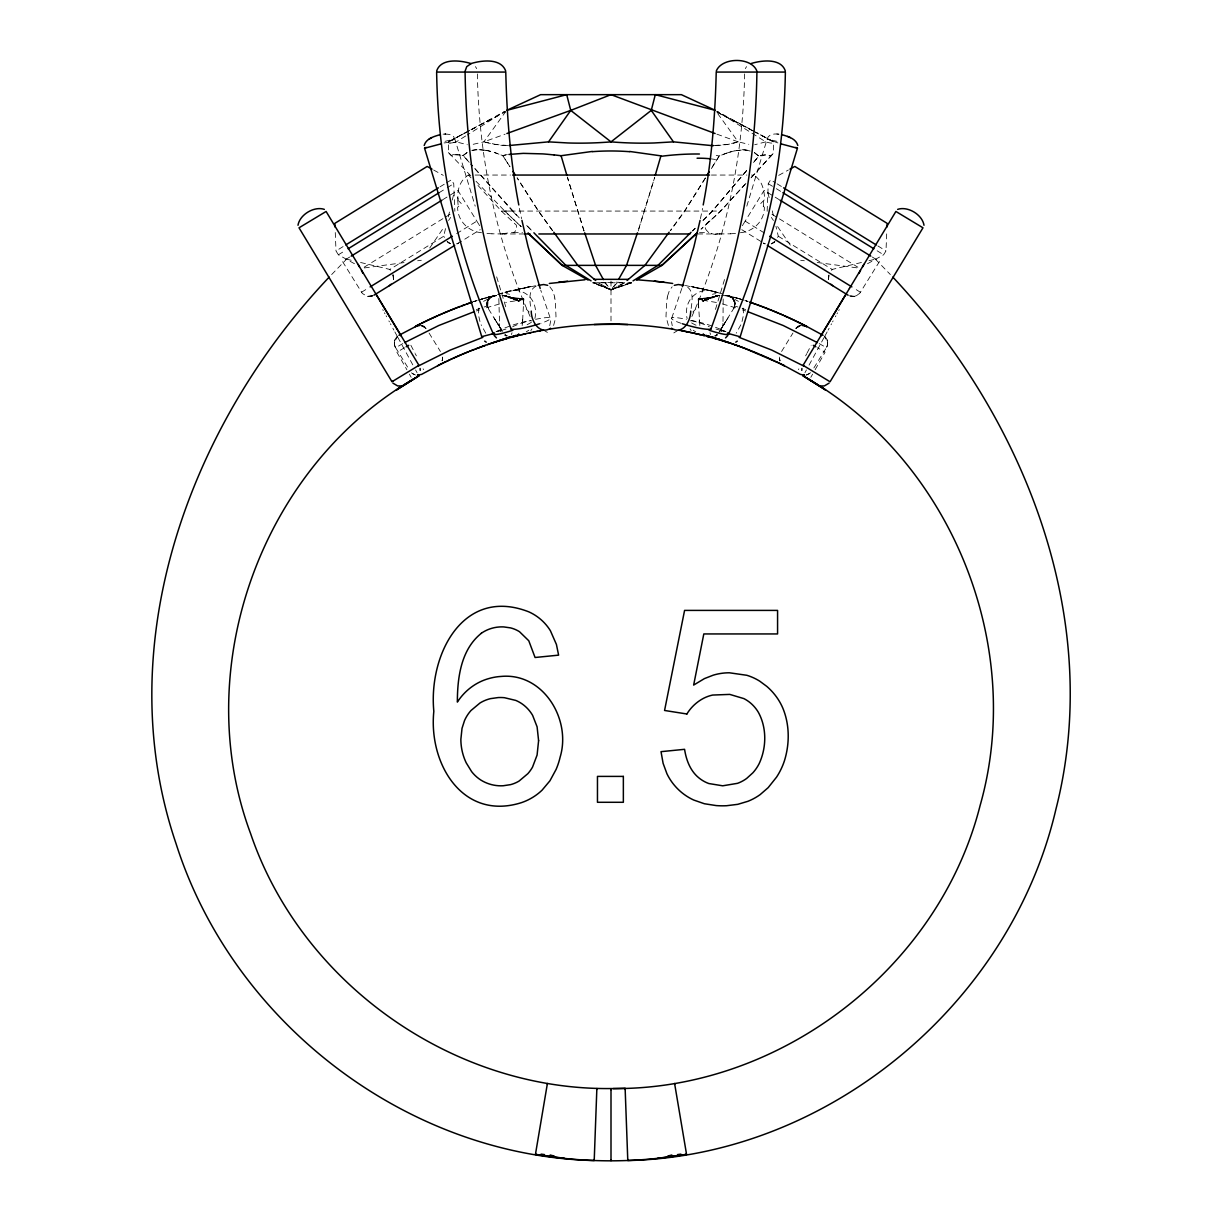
<?xml version="1.0" encoding="UTF-8"?>
<svg xmlns="http://www.w3.org/2000/svg" width="1222" height="1222" viewBox="0 0 1222 1222"><rect width="100%" height="100%" fill="white"/><g stroke="black" fill="none" stroke-linecap="round" stroke-linejoin="round"><path stroke-width="0.75" stroke-dasharray="5 3.75" d="M470.821 175.815L448.367 152.49L448.398 141.859L504.946 111.294L467.262 134.985M487.257 302.384L487.746 307.455A8.569 8.264 57.7 0 0 488.296 308.799M496.621 295.48C490.557 294.945 485.073 301.009 487.624 307.134L488.143 299.894A8.065 5.285 71.9 0 0 486.662 305.897M498.82 298.55L499.645 327.007L499.248 326.32M734.178 307.425A8.569 8.08 -58.9 0 1 733.551 308.708L722.966 326.014L723.18 298.55M457.639 199.812L458.281 206.671M499.065 323.402L499.034 326.014L488.388 308.754A8.569 8.08 58.9 0 1 487.822 307.425M828.974 274.95L828.547 279.502M522.649 320.271L523.52 303.682M523.52 303.896L523.566 302.43M523.49 304.477L523.673 300.475M744.626 73.931C743.098 157.241 726.036 240.367 691.866 316.498M767.141 211.299L768.256 183.682L770.624 179.833L775.496 182.842M867.513 263.723L883.628 254.787L885.996 250.953L886.729 232.531M509.238 297.863L522.497 298.504L523.734 299.466A17.2 4.155 89.5 0 0 523.642 301.07L523.551 302.934M523.581 302.308L523.78 299.023L522.833 298.58M393.453 279.502L393.026 274.95M763.521 206.472L763.674 200.515M534.9 318.514C539.162 299.115 522.497 285.047 504.961 292.379L506.412 292.012M487.089 303.896L488.158 299.894M523.734 299.466L505.618 302.46M457.502 197.552L458.158 199.446C456.6 190.601 460.236 179.756 468.484 175.052L470.47 175.052M522.176 325.556L522.42 322.929M522.359 323.57L522.711 319.629M395.485 347.705A8.05 6.645 59.6 0 1 394.431 342.221L397.669 336.187M733.49 299.314L732.925 298.55L734.834 302.98L734.361 307.18L734.773 302.506M393.484 279.303L393.56 277.654M394.446 342.297L394.813 340.449M691.163 308.448C692.156 300.948 694.157 290.118 685.817 286.101M478.932 308.066L478.382 314.497L479.956 321.508M667.181 298.015L667.472 296.472M487.273 302.323L489.854 297.74M700.42 218.662L702.589 208.412M667.548 296.121L669.396 290.576L672.161 286.803M737.905 307.012L734.712 305.989L734.346 307.226L734.575 301.681L731.856 297.481L733.169 298.855M360.551 262.486L389.864 269.436L443.693 236.258L446.061 226.284M448.291 216.92L449.727 210.871M452.308 199.996L454.034 192.74M715.45 309.456L725.333 276.859M746.795 206.182L767.172 139.018C768.47 133.916 774.672 133.58 778.964 134.176L776.214 133.977L778.994 134.191M742.029 321.508L743.602 314.497L743.052 308.051M681.815 288.438L671.153 319.843L672.253 325.709M638.235 230.973L654.717 177.282L638.083 230.973M734.33 307.272L734.315 307.318A8.569 8.264 -57.7 0 1 733.704 308.799M740.838 324.823L736.224 333.178M511.346 334.523L512.064 332.796M549.747 325.709L550.847 319.843L540.735 290.149M798.44 369.655L798.867 368.861M805.634 355.846L806.703 353.784M807.085 353.051L811.133 345.261M804.962 372.664L806.428 369.961M809.056 365.118L824.132 337.409M825.079 335.699L827.141 331.91M828.134 330.077L829.127 328.244M831.021 324.777L831.54 323.799M832.594 321.875L833.114 320.912M835.359 316.773L835.909 315.78M836.994 313.794L837.528 312.801M838.72 310.602L839.254 309.64M488.25 299.711L490.954 296.915M810.828 377.293L812.599 374.161M815.12 369.731L825.094 352.211L817.533 347.751M488.342 299.573L492.985 296.06L486.463 297.618M742.38 225.658L743.068 224.543M743.388 224.023L764.132 190.372L779.224 199.675M777.559 237.45L778.307 236.258L775.939 226.284M781.576 351.493L792.941 333.041M831.556 270.398L832.136 269.436L861.449 262.486M813.883 367.959L826.255 347.873M849.321 295.831L854.82 296.32L859.616 293.509L879.504 261.477L872.294 257.032M448.413 152.536L451.239 155.484L456.081 154.339L463.169 155.515L469.492 162.648L463.169 155.5L467.43 152.276M745.328 68.6L746.55 66.63M725.288 322.241L726.616 320.103M726.555 320.195L728.007 317.842M724.341 323.769L725.104 322.547M724.982 322.761L725.807 321.417M719.727 331.193L723.073 325.816M720.629 329.741L722.462 326.809L720.843 329.344M723.393 325.312L724.05 324.242M723.699 324.792L724.402 323.677M860.487 292.333L853.323 287.812M705.43 178.045L684.778 211.07L670.527 230.683M711.341 168.605L719.208 156.034L726.632 153.101A72.327 24.577 -38.4 0 1 736.331 150.55M721.117 328.978L722.019 327.557M705.338 178L684.549 211.07L670.236 230.683M712.273 166.986L719.208 155.958L726.632 153.162M722.11 327.328L720.522 329.848M488.097 299.986L488.754 298.947M718.75 332.69L722.462 326.809M530.822 330.658L531.967 328.871M553.612 325.434L556.01 316.574L555.307 301.36A36.171 17.612 85.1 0 0 554.727 298.046M519.793 299.833L518.815 301.223A14.145 6.232 85.4 0 1 523.78 298.657A3.498 2.093 39.9 0 0 521.076 298.855L519.9 299.711M503.54 295.571C504.182 295.403 515.913 298.855 518.739 301.192C497.919 293.28 520.267 300.307 518.815 301.223L515.058 299.421M429.716 248.02L444.38 226.605M448.566 220.479L450.658 217.424M473.204 144.303L483.836 141.859L505.526 111.889M488.54 299.268L490.053 297.572M522.481 298.504L518.907 301.086L510.124 297.252L502.257 295.419L512.064 298.061M594.045 282.801L611 289.828L624.32 282.801L617.018 282.129L611 289.828L592.807 282.801L631.713 282.801L611 289.828L592.899 282.801M746.581 170.606L712.304 211.07L703.154 220.342M754.554 152.765L758.831 156.172L752.706 163.381L758.831 156.172L765.904 154.965L770.761 156.187L773.633 153.025L773.602 141.859L717.054 111.294L765.751 141.859A422.461 19.766 31.5 0 0 773.663 141.889L755.746 132.312L773.602 141.859M746.611 170.622L712.411 211.07L703.017 220.342M520.007 299.604L520.328 299.283M617.232 282.801L611 289.828L594.228 282.801M745.924 183.361L720.629 211.07L701.046 229.171L720.69 211.07L745.084 184.339M751.499 177.297L773.633 153.025M750.995 177.832L770.761 156.187A353.708 44.771 -46 0 0 759.168 155.79M796.591 327.633A7.668 6.339 -64.7 0 0 795.873 328.321L800.441 325.739M488.892 298.779L491.259 296.747M331.651 274.553L346.559 259.171M692.416 230.943L695.074 228.285M692.568 230.943L695.211 228.285M795.919 328.489L796.698 327.71M810.583 372.756L806.535 374.986M774.381 241.987L774.32 242.048A9.043 9.043 0 0 1 771.219 243.896M709.951 220.938C697.899 227.918 711.494 236.747 720.002 233.876M774.168 242.17L771.403 243.82M717.131 334.538L715.771 335.47L717.146 334.538A9.516 5.56 -73.5 0 1 714.839 335.714M772.09 243.529L774.947 241.421L772.625 243.254M483.561 301.345L494.91 295.403M809.483 373.657L806.092 375.093M526.239 331.865L528.805 330.245M465.689 135.963L456.249 141.859A422.323 19.43 -31.5 0 1 448.337 141.889L469.492 130.586L448.398 141.859A422.613 20.117 -31.5 0 0 456.264 141.859L467.308 144.746M354.487 263.723L338.372 254.787L336.004 250.953L344.13 245.943M439.996 186.844L444.884 183.835M446.504 182.842L451.376 179.833L453.744 183.682L454.859 211.299M338.372 254.787L344.879 250.785M439.126 192.694L445.618 188.692M447.252 187.684L453.744 183.682M349.706 257.032L342.496 261.477L362.384 293.509L367.18 296.32L372.679 295.831M442.776 199.675L457.868 190.372L478.612 224.023M364.171 267.19L450.002 214.293M361.468 292.257L368.677 287.812M456.646 233.585L476.84 221.136M457.349 243.758L480.231 229.66M800.639 325.694L797.416 327.145L798.592 326.427M491.015 296.885L493.642 295.907L491.488 296.625M404.467 347.751L396.906 352.211L406.88 369.731M797.416 327.145L798.974 326.243M463.169 155.515L467.461 152.261M458.189 243.239L456.753 243.881M402.802 343.611L395.668 347.735A8.019 6.538 59.6 0 1 394.477 342.252M857.233 295.403L854.117 296.457L849.58 295.938L853.185 296.534L849.504 295.907M778.689 175.372L788.358 170.011M471.127 129.715L505.496 111.798M471.157 129.746L489.029 120.23M765.751 141.859L754.692 144.746M457.196 243.713L458.494 243.056A9.043 9.043 0 0 1 457.028 243.789L457.104 243.758M624.717 282.801L611 289.828L598.123 282.801M718.46 295.571C717.558 295.434 706.148 298.855 703.261 301.192L711.678 297.343L703.185 301.223A14.145 6.232 -85.4 0 0 698.22 298.657A3.498 2.093 -39.9 0 1 700.924 298.855L702.176 299.787M521.122 226.605L504.701 211.085L521.168 226.589M704.743 300.475L707.248 299.283M536.198 286.101C527.843 290.118 529.844 300.948 530.837 308.448M706.82 299.466L714.901 296.304M712.762 297.863L699.167 298.58L698.22 299.023L698.434 302.674L698.327 300.475M707.523 299.146L714.595 296.381L708.378 298.748M699.167 298.58L698.22 299.023A15.26 7.011 -89.4 0 1 698.327 300.291M715.145 335.775L715.909 335.378L714.962 335.836M713.847 296.61L719.743 295.419L708.118 298.886L712.014 297.236M711.876 297.252L703.093 301.086A14.603 6.431 -85.6 0 0 698.22 298.55M451.972 155.102L452.797 154.797M710.975 297.633L719.926 295.419L715.099 296.243M629.926 282.801L611 289.828L598.475 282.801L617.018 282.129M630.14 282.801L611 289.828L604.921 282.801M505.816 145.51A76.1 29.465 -15.9 0 1 498.622 145.036L483.836 141.859L505.114 134.16M524.146 233.967L500.333 233.937L514.431 232.256L516.86 229.079L516.387 225.199L501.371 211.07L476.076 183.361M712.502 297.053L716 296.045L711.494 297.42L715.817 296.075M476.351 309.609L479.849 308.418M712.64 296.946L704.178 299.879L716.581 296.152L704.376 299.283L712.762 297.068L702.956 298.382L712.808 297.358L704.376 299.283M521.015 298.794L521.855 298.504M631.621 282.801L611 289.828L605.119 282.725M474.884 301.223L473.449 301.712L484.141 298.275M474.075 301.498L475.893 300.887M475.954 300.872L476.886 300.551M476.32 310.968L479.268 309.991M484.095 307.012L487.288 305.989L487.624 307.134M496.01 331.574L500.791 330.062M444.044 142.943C457.043 141.966 458.158 133.259 443.036 134.176L445.755 133.977L443.036 134.176M477.894 300.215L493.566 295.923A78.666 74.878 85 0 0 488.571 297.053L484.767 298.092M372.588 295.861L367.883 296.457L364.767 295.403M498.118 294.395L507.542 291.707L505.129 292.318M481.621 299.039L496.804 295.525M501.127 331.223L500.18 331.513M486.173 307.822L499.599 303.957M712.273 297.145L719.743 295.419M497.537 331.544L501.142 330.459M481.926 298.947L485.959 297.756M502.853 329.971L505.969 329.085M445.083 141.324L454.828 139.018L475.205 206.182M507.497 291.737L506.244 292.027L536.687 285.49M507.405 291.844L529.966 286.727M506.244 292.027L508.795 291.416M869.01 260.698L875.655 259.11M740.395 232.73C753.546 231.554 764.529 220.8 764.361 207.297L760.619 203.646L764.56 199.614C764.529 190.495 762.085 179.817 753.516 175.052L751.515 175.052M513.484 290.256L517.15 289.415M517.15 289.415L530.837 286.574M504.961 292.379L507.985 291.707M527.186 287.277L528.118 287.109L518.938 289.018M505.755 154.98L502.792 155.622L495.368 152.811M515.974 289.675L520.068 288.774M453.377 154.629L463.169 155.5M493.489 295.938L493.489 295.938A78.666 74.893 83.2 0 0 488.571 297.022M704.529 298.764L712.762 297.068M522.558 288.239L523.596 288.025M524.727 287.781L525.72 287.582M528.53 287.017L529.432 286.849M726.571 153.193A72.495 24.486 -38.2 0 1 736.224 150.657L741.922 149.985A93.972 32.001 -38.4 0 1 745.435 150.077M736.286 150.612L741.922 150.016M718.2 295.602L719.223 295.464M364.385 267.939L404.803 262.486M417.664 260.76L421.346 260.255M704.59 298.382L712.808 297.358M496.483 295.602L493.887 295.892L500.44 295.51M702.956 298.382L704.575 298.229M730.527 233.814L735.72 233.387M714.244 145.494L727.93 144.379L738.164 141.859L748.796 144.303M504.09 233.952L505.282 233.937M719.101 233.967L730.68 233.814M699.519 298.504L702.833 300.673M504.701 211.085L512.492 211.07L519.136 217.867M475.083 175.052L510.49 175.052M711.418 175.052L746.902 175.052M501.417 211.07L720.69 211.07M513.255 232.669L522.497 232.669M699.473 232.669L708.76 232.669M491.962 233.814L486.066 233.387M697.731 233.967L721.652 233.937L719.376 233.876M502.884 233.967L491.947 233.814M716.703 233.937L717.894 233.952M507.756 145.494L494.07 144.379L483.836 141.859M479.024 149.71L485.928 150.382M509.192 297.358L518.968 298.397L509.192 297.358L517.471 298.764L509.36 296.946L517.822 299.879L505.648 295.953L516.249 300.001M480.078 149.71L485.714 150.306M721.56 295.51L728.113 295.892L725.517 295.602M517.425 298.229L518.968 298.397M725.379 295.48L734.025 297.19M698.419 299.482L698.281 298.993A3.483 1.909 -28.7 0 1 700.756 298.932M725.196 295.525L735.338 297.542M716.382 302.46L698.266 299.466A17.215 4.155 -89.5 0 1 698.358 301.07L698.373 301.284M502.777 295.464L503.8 295.602M800.654 260.255L804.336 260.76M817.197 262.486L857.615 267.939M515.042 299.421L506 296.045L508.153 296.61M507.099 296.304L509.727 297.145L505.419 296.152L517.624 299.283L509.238 297.068L517.41 298.382M502.074 295.419L509.498 297.053M685.313 285.49L716.871 292.302M730.359 296.549L728.358 295.907L733.047 298.703L732.452 298.031L734.728 302.323M712.518 291.218L717.024 292.379C699.488 285.047 682.823 299.13 687.1 318.514M732.085 297.679L728.923 296.03M692.568 286.849L706.026 289.675L692.034 286.727M691.163 286.574L693.47 287.017M697.273 287.781L693.882 287.109M698.404 288.025L703.062 289.018M509.238 297.068L517.471 298.764M740.074 298.947L733.429 297.038A78.666 74.878 -85 0 0 728.358 295.907L744.106 300.215M717.024 292.379L714.595 291.844M481.544 232.73C468.332 231.645 457.532 220.678 457.639 207.297L461.381 203.646L458.311 200.515M704.85 289.415L708.516 290.256M716.245 155.347L719.208 156.034M707.294 289.981L711.25 290.912M714.503 291.737L715.771 292.027L713.205 291.416M506.107 296.06L511.025 297.633M346.345 259.11L352.99 260.698M715.588 292.012L716.428 292.226M415.465 374.986L412.471 373.611L415.908 375.093M717.1 292.364L723.882 294.395M421.559 325.739L426.081 328.489A7.668 6.339 64.7 0 0 425.409 327.633M722.401 303.957L735.827 307.822M729.015 296.06L730.893 296.824M734.529 297.328L735.537 297.618M509.803 297.083L506 296.045L513.897 298.871L510.124 297.252M716.031 329.085L719.147 329.971M509.36 296.946L517.624 299.283M776.917 141.324L767.217 139.079L777.956 142.943M727.09 295.403L738.424 301.345M735.965 297.725L741.082 299.253M720.858 330.459L724.463 331.544M737.859 298.275L747.925 301.498M721.82 331.513L720.873 331.223M721.209 330.062L725.99 331.574M506.366 296.121L509.986 297.236M742.732 309.991L745.68 310.968M745.115 300.551L748.108 301.559M746.046 300.872L747.299 301.284M742.151 308.418L745.649 309.609M700.145 298.504L700.985 298.794M765.247 243.881L763.811 243.239M716.886 134.16L738.164 141.859L716.474 111.889L754.127 131.457M450.597 243.82L447.053 241.421L449.207 243.163M764.896 243.758L764.972 243.789A9.043 9.043 0 0 1 763.506 243.056L764.804 243.713M514.661 299.222L518.907 301.086A14.603 6.431 85.6 0 1 523.78 298.55M512.583 298.275L513.622 298.748M518.159 300.918L515.653 299.711M716.504 111.798L746.016 127.119M732.971 120.23L754.096 131.472M730.664 296.702L732.222 297.801M433.642 170.011L443.311 175.372M819.198 343.611L826.393 347.644A8.019 6.538 -59.6 0 0 827.523 342.252L824.331 336.187M424.584 327.145L421.361 325.694L424.584 327.145L423.408 326.427M754.356 152.582L758.831 156.141M505.862 335.256L506.626 335.668L505.205 334.813M449.91 243.529L447.832 242.17A9.043 9.043 0 0 0 450.781 243.896M777.116 183.835L782.004 186.844M877.87 245.943L885.996 250.953M768.256 183.682L774.748 187.684M776.382 188.692L782.874 192.694M877.121 250.785L883.628 254.787M771.999 214.293L857.829 267.19M778.307 236.258L832.136 269.436M745.16 221.136L765.354 233.585M741.769 229.66L764.651 243.758M693.18 330.245L695.746 331.849M731.199 297.022L733.475 299.268M412.425 373.581L411.463 372.802M504.869 334.538L504.93 334.599A9.516 5.56 73.5 0 0 507.161 335.714M701.672 299.283L702.207 299.833M549.839 286.803L552.604 290.576L554.467 296.106M425.302 327.71L426.081 328.489M519.258 217.867L470.776 164.038L512.492 211.07M875.441 259.171L890.349 274.553M476.015 181.253L504.747 211.07M468.484 175.052L471.005 177.832M702.375 300.047L703.185 301.223L702.604 300.352L703.093 301.086L707.339 299.222L703.185 301.223L702.604 300.352M552.695 230.683L538.535 211.07L517.089 177.801L538.322 211.07L552.436 230.683M485.76 333.178L481.147 324.823M771.342 217.424L773.434 220.479M777.62 226.605L792.284 248.02M690.033 328.871L691.178 330.658M668.388 325.434L665.99 316.574L666.693 301.36A36.171 17.612 -85.1 0 1 667.273 298.046M500.195 327.847L501.157 329.344M499.645 327.007L503.25 332.69M501.234 329.558L500.546 328.458M501.432 329.864L500.241 327.985M499.89 327.328L500.409 328.183M501.371 329.741L499.538 326.809L500.058 327.618M499.538 326.809L502.273 331.193M497.598 323.677L498.652 325.373M496.896 322.547L497.66 323.769M475.45 66.63L476.672 68.6M496.193 321.417L497.018 322.761M495.384 320.103L496.392 321.722M494.91 319.354L495.445 320.195M478.932 224.543L479.62 225.658M493.993 317.842L495.124 319.675M443.693 236.258L444.441 237.45M389.864 269.436L390.444 270.398M429.059 333.041L440.424 351.493M395.745 347.873L408.117 367.959M409.401 374.161L411.172 377.293M733.246 298.947L734.911 303.896M733.872 299.94L733.842 299.894A8.065 5.285 -71.9 0 1 735.338 305.897M382.746 309.64L383.28 310.602M384.472 312.801L385.006 313.794M386.091 315.78L386.641 316.773M388.886 320.912L389.406 321.875M390.46 323.799L390.979 324.777M392.873 328.244L393.866 330.077M394.859 331.91L396.921 335.699M397.868 337.409L412.944 365.118M415.572 369.961L417.038 372.664M410.867 345.261L414.915 353.051M415.297 353.784L416.366 355.846M423.133 368.861L423.56 369.655M530.134 316.498C495.964 240.367 478.902 157.241 477.374 73.931M709.936 332.796L710.654 334.523M584.085 230.989L567.359 177.19M583.933 230.973L567.405 177.144M496.667 276.859L506.55 309.456M827.187 340.449L827.554 342.297M767.966 192.74L769.692 199.996M772.273 210.871L773.709 216.92M519.411 208.412L521.58 218.662M554.528 296.472L554.819 298.015M734.834 302.934L734.896 303.728M827.538 342.114L827.554 342.236A8.05 6.645 -59.6 0 1 826.515 347.705M699.29 319.629L699.412 320.928M699.824 325.556L698.495 303.957L698.526 305.026M828.44 277.654L828.516 279.303M698.419 302.063L698.495 304.171M335.271 232.531L336.004 250.953M698.556 305.836L698.633 307.608M722.95 323.402L722.966 326.014M611 281.121L611 320.897M535.618 319.354A20.575 2.826 -14.7 0 1 550.343 317.98A20.575 2.826 -14.7 0 1 540.857 323.326M512.614 326.824A20.575 2.826 -14.7 0 1 530.394 320.592M531.448 322.18A20.407 2.459 -18.6 0 1 525.949 325.205M496.88 331.468A20.407 2.459 -18.6 0 1 516.738 323.83A20.407 2.459 -18.6 0 1 531.799 320.867M696.051 325.205A20.407 2.459 18.6 0 1 690.552 322.18M690.201 320.867A20.407 2.459 18.6 0 1 705.262 323.83A20.407 2.459 18.6 0 1 725.12 331.468M681.143 323.326A20.575 2.826 14.7 0 1 671.657 317.98A20.575 2.826 14.7 0 1 686.382 319.354M691.606 320.592A20.575 2.826 14.7 0 1 709.386 326.824M507.329 154.583A74.374 41.96 17.5 0 0 502.7 155.591L495.475 152.887A72.999 24.409 37.7 0 0 485.76 150.367M485.852 150.291A72.862 24.547 38 0 1 495.384 152.781M471.936 150.367A103.595 34.506 37.6 0 1 478.78 149.481M472.043 150.581A102.77 34.109 37.3 0 1 480.185 149.817M710.975 158.875A75.367 37.454 -13.7 0 1 715.512 159.502M745.298 150.214A103.122 35.163 -38.5 0 1 750.171 151.039M742.166 149.741A100.784 34.522 -38.9 0 1 750.186 150.734M738.057 141.813A84.639 32.765 15.9 0 1 714.901 145.54M394.752 340.48A12.571 10.234 59.7 0 1 397.135 336.661A12.571 10.173 49.2 0 0 394.416 340.281M521.183 299.695A9.455 4.246 8.7 0 1 522.038 299.344M521.244 298.932A3.483 1.909 28.7 0 1 523.78 299.069A15.168 6.965 89.4 0 0 523.688 300.276M488.663 308.677A8.432 8.432 0 0 1 493.596 295.663M421.575 325.388A11.655 9.425 72.8 0 1 424.813 326.671M507.176 336.05A10.463 7.347 81.3 0 1 504.701 335.378M520.068 299.161A9.455 5.071 26.5 0 1 520.48 298.489M520.603 299.573A14.465 2.704 -29.6 0 1 520.022 299.711M506.122 293.708A167.047 21.797 43.6 0 1 509.543 294.303M529.202 312.053A211.406 20.514 36.3 0 1 526.163 308.998M543.103 329.803A177.877 17.566 36.6 0 1 548.189 332.919M827.248 340.48A12.571 10.234 -59.7 0 0 824.865 336.661A12.571 10.173 -49.2 0 1 827.584 340.281M699.962 299.344A9.455 4.246 -8.7 0 1 700.817 299.695M728.404 295.663A8.432 8.432 0 0 1 733.337 308.677M728.358 295.892A78.666 74.893 -83.2 0 1 733.429 297.022M797.187 326.671A11.655 9.425 -72.8 0 1 800.425 325.388M717.299 335.378A10.463 7.347 -81.3 0 1 714.824 336.05M701.52 298.489A9.455 5.071 -26.5 0 1 701.932 299.161M701.978 299.711A14.465 2.704 29.6 0 1 701.397 299.573M712.457 294.303A167.047 21.797 -43.6 0 1 715.878 293.708M695.837 308.998A211.406 20.514 -36.3 0 1 692.798 312.053M673.811 332.919A177.877 17.566 -36.6 0 1 678.897 329.803M442.639 357.588L442.41 359.696L442.639 357.588M779.376 357.084L779.835 360.536L779.376 357.023M442.639 358.138L442.624 357.023L442.624 358.153M828.638 276.065L828.44 278.265L829.035 274.767L828.638 276.065M442.425 359.635L442.379 359.803M442.547 358.978L442.074 360.811L442.532 359.039M502.303 293.036L497.858 294.456L502.303 293.036M372.42 295.938L368.907 296.549L372.42 295.938M531.249 230.072L525.918 224.649L531.112 230.072M509.941 166.711L502.792 155.622L509.895 166.772M393.362 276.065L392.965 274.767L393.56 278.265L393.377 276.157M779.942 360.872L779.468 359.039L779.926 360.811"/><path stroke-width="1.5" d="M298 225.276C299.665 214.66 314.176 205.907 324.349 209.374M756.907 72.067C755.715 159.486 741.25 246.89 710.914 329.024M594.213 1160.335L594.243 1159.388M594.274 1158.884L596.81 1089.978M596.84 1089.474L596.871 1088.527M886.958 227.002L887.111 223.32L794.804 166.436L789.962 169.11M801.769 370.327L801.892 368.509M686.382 1153.4L686.535 1154.332C636.647 1162.901 585.353 1163.054 535.45 1154.378L535.618 1153.4M535.694 1152.896L547.166 1084.892M547.242 1084.403L547.41 1083.471M690.736 311.075C690.613 321.233 682.961 335.225 671.397 328.229M703.2 204.96C711.601 161.167 715.145 116.594 716.229 72.067L785.364 72.067C784.005 162.114 765.476 251.915 728.526 334.171M436.636 71.09C440.837 57.908 460.404 60.245 471.005 63.575C481.774 60.245 501.096 57.953 505.709 71.059M465.108 71.105L466.728 66.645L471.112 63.59M700.069 220.357L693.913 246.737L682.35 286.727M716.291 71.059C721.774 56.991 751.667 56.854 756.892 71.105M424.187 145.494C425.974 138.636 434.1 136.39 440.119 134.68M509.055 145.525L548.556 141.859L567.833 142.959A177.358 80.958 -4.7 0 0 611 141.874L651.265 110.392L655.298 94.659L715.389 110.392L681.372 94.659L540.628 94.659L506.611 110.392L566.702 94.659L570.735 110.392L611 141.859A177.358 80.958 4.7 0 0 654.167 142.974L673.444 141.859L710.929 145.51M655.191 175.449L660.919 155.851L629.712 151.467M727.319 333.194L740.181 336.798L797.447 148.198L795.843 147.388M637.472 232.791L626.535 265.373L618.76 279.09M491.779 334.064L482.354 336.493M803.236 375.826L803.954 374.512M859.097 273.163L860.517 270.551M862.503 266.915L863.847 264.41M481.789 336.783L424.553 148.198L426.157 147.388M820.649 336.157L846.052 294.059M707.324 174.853L709.31 171.706M548.556 141.859L570.735 110.392L611 94.659L715.114 133.519M669.137 232.18L644.926 265.373L627.069 280.48M727.793 335.531L725.547 337.914M329.161 277.119C189.67 424.462 108.346 645.079 176.151 843.944C232.913 1022.34 406.407 1155.951 594.213 1160.549M391.147 284.191L389.36 285.673M691.087 232.256L657.955 265.373L633.042 280.861M636.387 280.052L661.973 265.373L696.922 233.051L661.881 265.373M829.081 383.128L824.392 385.908L820.649 385.984M481.392 633.256C460.969 649.478 457.379 677.691 457.364 702.1C464.452 691.041 475.373 682.518 488.006 678.806A56.227 56.227 0 0 1 501.234 676.423C543.179 672.512 571.514 719.361 560.165 757.014A73.03 73.03 0 0 1 556.102 769.417L549.946 780.782L542.079 790.16A54.425 54.425 0 0 1 532.578 797.462A56.105 56.105 0 0 1 521.718 802.564C462.909 821.383 428.372 763.979 433.825 711.326C428.357 654.61 463.184 586.132 528.912 611.886A48.88 48.88 0 0 1 541.071 619.707A48.727 48.727 0 0 1 550.389 630.705L556.422 644.452L558.607 655.145L535.068 657.497L528.775 640.756L519.503 631.713A30.642 30.642 0 0 0 510.521 627.879L503.831 626.932A39.715 39.715 0 0 0 499.248 626.978A35.82 35.82 0 0 0 481.376 633.225M417.405 375.261L421.559 374.39L440.287 364.4M735.751 342.16L737.324 341.121M404.65 384.655L405.429 384.151M415.786 377.766L396.447 389.971L418.795 375.887M405.903 383.845L407.155 383.051M418.841 375.979C262.959 463.107 188.249 666.433 250.663 833.755C301.544 983.496 452.934 1090.436 611 1088.542C779.346 1090.971 938.802 968.832 980.105 805.542C1026.098 643.765 949.754 458.418 803.159 375.979M407.644 382.746L415.572 377.904M345.75 244.935L438.377 187.852M348.117 248.784L439.126 192.694M351.157 256.146L442.013 200.148M370.113 286.91L452.323 236.243M373.886 295.205L454.66 245.423M550.603 328.229C539.773 335.164 531.081 321.539 531.264 311.075M398.952 335.286L417.313 325.694M406.162 346.788L408.713 345.337M429.258 138.987L431.702 137.612M404.604 342.603L438.744 325.526L474.35 311.625M418.092 366.126L450.246 350.088L482.873 337.348M897.651 209.374C907.824 205.907 922.335 214.66 924 225.276M417.038 325.526L427.929 320.179M437.659 365.729L438.973 365.057M419.91 324.074L415.526 326.305M439.859 364.614L443.082 363.026M440.928 364.08L442.013 363.545M421.636 323.219L423.179 322.455M442.929 363.102L446.259 361.483M424.126 321.997L425.073 321.539M797.355 148.229L780.766 143.814M444.166 362.491L455.073 357.42M426.02 321.08L434.635 317.063M447.42 360.933L449.604 359.91M428.876 319.721L442.349 313.657M450.689 359.405L451.789 358.901M452.95 358.367L461.687 354.533M435.582 316.635L437.522 315.78M674.3 285.337L678.302 284.527L683.816 285.368M456.173 356.931L460.587 355.006M438.484 315.352L440.409 314.497M441.432 314.054L449.161 310.8M443.326 313.244L455.042 308.448M461.412 354.64L464.834 353.219M462.802 354.059L468.255 351.814M466.132 352.684L469.966 351.126M450.139 310.403L456.02 308.066M469.477 351.325L470.837 350.79M470.607 350.882L472.838 350.011L471.723 350.439M456.081 308.051L457.318 307.562M472.547 350.118L477.741 348.148M457.013 307.684L464.91 304.721M473.418 349.782L474.273 349.461M457.99 307.302L459.961 306.554M476.015 348.805L476.87 348.469M477.344 348.301L480.353 347.185M461.947 305.821L463.932 305.088M478.612 347.827L479.482 347.506M479.604 347.46L482.965 346.223M464.727 304.782L470.882 302.598M480.735 347.048L483.836 345.918M506.886 133.519L570.735 110.392M482.995 346.223L488.204 344.36M466.911 304.003L467.904 303.652M484.141 345.811L485.271 345.398M750.995 63.575C761.596 60.245 781.163 57.908 785.364 71.09M468.469 303.453L471.891 302.246M487.547 344.604L489.09 344.039M488.693 344.192L493.276 342.603M489.961 343.733L503.22 339.273M470.959 302.567L472.211 302.14M493.474 342.527L495.567 341.809M495.246 341.916L496.132 341.61M497.003 341.32L500.18 340.251M500.546 340.128L507.13 337.99M493.78 342.572L494.36 342.389M503.22 339.273L507.665 337.868M508.948 337.287A10.937 3.024 -87.1 0 0 509.437 337.135L509.941 337.119M495.063 342.16L498.362 341.121M509.543 337.241L511.544 336.63M497.965 341.259L498.988 340.938M441.234 143.814L424.645 148.229M508.566 337.593L511.331 336.692M498.698 341.03L499.615 340.739M499.462 340.785L500.989 340.327M494.681 333.194L492.252 333.911M500.669 340.419L503.372 339.624M503.113 339.701L504.686 339.197M504.197 339.38L506.198 338.754M510.353 337.073L512.14 336.554M504.671 339.242L506.87 338.57M506.748 338.601L508.001 338.25M538.199 285.368L543.698 284.527L547.7 285.337M507.817 338.295L511.85 337.196M512.736 336.386L516.356 335.424M516.142 335.454L513.271 336.157M511.636 337.241L512.461 337.028M512.14 337.119L513.072 336.86M513.148 336.844L514.309 336.539M514.172 336.569L517.822 335.638M513.622 336.065L514.599 335.821M516.142 336.065L519.701 335.164M519.61 335.195L521.763 334.675M521.718 334.675L522.558 334.477M522.344 334.538L523.734 334.202M523.337 334.293L527.079 333.438M524.834 333.942L525.704 333.743M527.476 333.346L529.538 332.888M529.37 332.919L530.333 332.72M529.859 332.812L531.142 332.537M530.867 332.598L533.174 332.109M533.464 332.063L535.007 331.742M417.496 325.648L419.788 325.48M535.144 331.712L537.313 331.269M536.947 331.345L539.803 330.795M539.36 330.887L540.445 330.673M554.162 154.889L561.081 155.713L592.288 151.436M540.139 330.734L542.461 330.307M542.003 330.383L543.469 330.123L542.583 330.276M549.9 329.069C590.287 322.532 631.713 322.532 672.115 329.069M549.32 283.458L584.941 279.777M668.144 1155.859L671.795 1155.37M677.446 1154.607L680.914 1154.133M657.314 1158.349L686.55 1154.378M668.358 1155.844L672.085 1155.34M508.932 154.446L523.26 153.361L542.828 153.896A187.516 106.024 17.5 0 1 554.177 154.98M567.527 281.197L558.683 282.206M401.351 385.984L397.608 385.908L392.919 383.128M627.787 1160.549C828.272 1156.073 1010.686 1003.644 1055.945 809.132C1104.596 618.378 1023.7 416.397 892.839 277.119M802.212 325.48L804.504 325.648M593.77 279.334L628.23 279.334M594.197 324.533L619.294 324.227L613.811 324.166M804.595 375.261L800.441 374.39L783.363 365.164M562.242 265.373L528.011 233.051L562.151 265.373L661.973 265.373M613.108 1088.573L625.129 1088.313M512.644 175.052L709.524 175.052M524.941 233.967L530.073 233.967M538.826 233.967L689.926 233.967M611 324.135L627.803 324.533M637.059 279.777L654.855 281.243M663.317 282.206L672.68 283.458M549.915 1155.34L553.642 1155.844M541.086 1154.133L544.554 1154.607M550.206 1155.37L553.856 1155.859M535.45 1154.378L564.686 1158.349M686.932 713.999L664.569 710.471L684.58 610.404L777.574 610.404L777.574 633.943L703.811 633.943L693.653 685.068L704.452 678.592L713.327 675.14A55.907 55.907 0 0 1 729.366 672.787L746.856 675.292A53.554 53.554 0 0 1 759.763 681.189L766.774 686.382A64.155 64.155 0 0 1 773.221 692.813L775.145 695.15A58.289 58.289 0 0 1 782.783 708.027C789.718 724.677 789.748 743.831 784.387 760.924A68.951 68.951 0 0 1 776.55 777.131L768.18 787.64L760.16 794.606A56.747 56.747 0 0 1 747.986 801.281L737.752 804.336L726.571 805.726A86.365 86.365 0 0 1 716.245 805.588L704.376 803.74L693.699 800.028A54.853 54.853 0 0 1 682.044 792.803A57.358 57.358 0 0 1 676.026 787.136A54.608 54.608 0 0 1 666.937 773.755L663.103 763.322L661.026 751.667L684.58 749.315C686.184 759.901 690.231 770.807 698.74 777.757A33.804 33.804 0 0 0 708.806 783.531L722.706 785.807L737.584 783.317A36.92 36.92 0 0 0 746.627 778.475L752.905 772.778A42.266 42.266 0 0 0 759.091 763.781C766.561 747.849 766.942 727.884 758.358 712.304A37.256 37.256 0 0 0 752.065 704.391A35.194 35.194 0 0 0 743.923 698.617L729.763 694.402L712.594 695.058A36.859 36.859 0 0 0 701.367 699.534A42.938 42.938 0 0 0 686.886 713.969M679.249 330.245L679.783 330.352M679.417 330.276L681.861 330.734M681.555 330.673L682.915 330.933M683.48 331.04L682.487 330.856M683.388 331.025L684.366 331.208M684.076 331.162L687.238 331.788M684.687 331.269L686.856 331.712M686.993 331.742L689.071 332.17M688.826 332.109L690.613 332.491M690.048 332.369L691.133 332.598M690.858 332.537L692.63 332.919M692.064 332.796L694.34 333.3M705.644 335.424L709.264 336.386M694.004 333.224L694.921 333.438M694.524 333.346L695.501 333.56M695.471 333.56L697.304 333.973M706.117 335.515L708.057 336.065M695.975 333.667L696.769 333.85M696.952 333.896L698.342 334.217M697.976 334.125L698.938 334.354M804.687 325.694L806.795 326.473L794.071 320.179M698.633 334.293L699.61 334.523M700.282 334.675L699.259 334.431M699.885 334.584L700.893 334.828M707.263 335.79L709.325 336.31M702.39 335.195L701.336 334.935M702.665 335.256L704.086 335.607M703.796 335.546L704.697 335.76M706.255 336.172L707.064 336.371M781.866 134.68C787.9 136.375 796.026 138.636 797.813 145.494M706.774 336.294L707.828 336.569M707.385 336.462L708.348 336.707M707.996 336.615L708.852 336.844M709.539 337.028L710.364 337.241M709.234 336.951L710.837 337.379M710.44 337.272L713.709 338.158M713.587 338.127L714.626 338.418M714.396 338.357L715.252 338.601M709.86 336.554L713.434 337.593M715.13 338.57L716.352 338.952M715.802 338.754L717.558 339.304M716.291 338.891L718.628 339.624M710.761 336.814L711.647 337.073L710.456 336.63M716.932 339.074L717.803 339.38M718.933 339.701L719.972 340.022M719.59 339.899L720.537 340.19M720.277 340.113L721.133 340.358M721.011 340.327L722.538 340.785M722.171 340.678L723.302 341.03M714.335 337.868L718.78 339.273M722.813 340.877L724.035 341.259M711.739 337.028L712.548 337.272A10.937 3.024 87.1 0 0 713.052 337.287M723.638 341.121L725.12 341.58M724.646 341.442L726.678 342.084M712.151 337.15L712.563 337.272A10.861 2.933 89 0 0 713.052 337.257M714.87 337.99L724.997 341.32M726.937 342.16L727.9 342.466M727.518 342.343L728.327 342.603M718.78 339.273L719.666 339.548M719.514 339.487L730.282 343.122M725.868 341.61L729.397 342.817M747.65 311.625L783.256 325.526L817.396 342.603M739.127 337.348L771.754 350.088L803.908 366.126M749.789 302.14L753.531 303.453M750.109 302.246L760.053 305.821M729.87 343L732.039 343.733M731.016 343.397L733.307 344.192M732.91 344.039L734.453 344.604M733.796 344.36L735.583 345.001M734.666 344.665L737.859 345.811M754.096 303.652L756.097 304.37M735.552 344.971L739.005 346.223M738.164 345.918L740.135 346.636M739.035 346.223L741.265 347.048M757.09 304.721L759.061 305.454M740.776 346.865L742.396 347.46M741.647 347.185L743.526 347.873M742.518 347.506L746.917 349.141M759.748 305.699L761.046 306.187M744.259 348.148L779.071 363.102M760.985 306.157L764.987 307.684M762.039 306.554L764.01 307.302M747.727 349.461L749.453 350.118M764.682 307.562L771.861 310.403M765.919 308.051L767.156 308.524M750.277 350.439L755.868 352.684M767.935 308.845L768.928 309.227M769.906 309.624L778.674 313.244M772.839 310.8L781.591 314.497M756.983 353.127L759.198 354.059M760.313 354.533L764.728 356.442M779.651 313.657L791.199 318.835M782.554 314.925L783.516 315.352M787.64 136.436L790.328 137.628M784.478 315.78L788.327 317.506M765.675 356.855L769.05 358.367M789.29 317.949L795.98 321.08M770.211 358.901L772.396 359.91M792.162 319.278L793.124 319.721M773.495 360.414L774.58 360.933M775.665 361.452L777.834 362.491M796.927 321.539L804.962 325.526M778.918 363.026L784.203 365.653M779.987 363.545L784.295 365.699M806.474 326.305L823.048 335.286M432.038 169.11L427.196 166.436L334.889 223.32L335.042 227.002M813.287 345.337L815.838 346.788M562.151 265.373L588.072 280.052M806.245 377.797L814.096 382.578M591.081 280.861L565.878 265.373L533.907 232.791M783.623 187.852L876.25 244.935M782.874 192.694L873.883 248.784M779.987 200.148L870.843 256.146M769.677 236.243L851.887 286.91M767.34 245.423L848.114 295.205M832.64 285.673L830.853 284.191M803.205 375.887L825.553 389.971L806.551 377.873M814.845 383.051L815.929 383.739M816.433 384.059L817.426 384.701M484.676 341.121L486.249 342.16M595.71 280.48L577.762 265.373L553.795 232.195M496.453 337.914L494.207 335.531M651.265 110.392L673.444 141.859M513.011 171.462L515.042 174.639M375.948 294.059L401.351 336.157M603.393 279.563L595.588 265.373L584.696 232.791M358.153 264.41L359.497 266.915M361.483 270.551L362.903 273.163M418.046 374.512L418.764 375.826M493.474 334.171C456.524 251.915 437.995 162.114 436.636 72.067L505.771 72.067C506.855 116.594 510.399 161.167 518.8 204.96M511.086 329.024C480.75 246.89 466.285 159.486 465.093 72.067M540.185 288.438L528.087 246.737L521.931 220.357M561.081 155.713L566.886 175.357M674.59 1083.471L674.758 1084.403M674.834 1084.892L686.306 1152.896M420.108 368.509L420.231 370.327M625.129 1088.527L625.16 1089.474M625.19 1089.978L627.726 1158.884M627.757 1159.388L627.787 1160.335M611 1088.787L611 1089.734M611 1090.238L611 1159.204M611 1159.709L611 1160.656M711.189 328.244A20.575 2.826 14.7 0 1 702.619 328.733A20.575 2.826 14.7 0 1 682.38 323.738M727.93 333.209A20.407 2.459 18.6 0 1 709.081 330.215M512.919 330.215A20.407 2.459 -18.6 0 1 494.07 333.209M539.62 323.738A20.575 2.826 -14.7 0 1 519.381 328.733A20.575 2.826 -14.7 0 1 510.811 328.244M660.812 156.34A185.836 105.031 -17.4 0 1 699.412 154.018M592.334 151.665A154.644 95.958 0 0 1 629.681 151.696M697.075 158.218A75.367 37.454 -13.7 0 1 709.845 158.753M713.617 145.571A84.639 32.765 15.9 0 1 711.005 145.586M415.465 326.732A11.655 9.425 72.8 0 1 419.757 325.235M509.452 337.272A10.861 2.933 -89 0 1 508.948 337.257M518.77 334.095A16.023 5.988 -86.6 0 1 517.563 334.935M518.785 334.4A17.307 6.538 -86.7 0 1 517.563 335.164M802.243 325.235A11.655 9.425 -72.8 0 1 806.535 326.732M704.437 334.935A16.023 5.988 86.6 0 1 703.23 334.095M704.437 335.164A17.307 6.538 86.7 0 1 703.215 334.4M538.597 740.669L537.084 755.089L532.548 767.065A38.294 38.294 0 0 1 527.843 773.679L519.06 781.072A32.75 32.75 0 0 1 510.613 784.631L503.143 785.761A38.081 38.081 0 0 1 480.765 780.003A37.042 37.042 0 0 1 471.631 771.632L466.224 762.849A54.73 54.73 0 0 1 460.862 739.356L462.023 728.343L464.528 720.552A37.622 37.622 0 0 1 470.959 710.547L480.002 702.986A36.523 36.523 0 0 1 490.45 698.648L498.194 697.563A47.612 47.612 0 0 1 504.411 697.701L515.745 700.405A33.804 33.804 0 0 1 523.78 705.14L525.231 706.362A37.256 37.256 0 0 1 529.263 710.547A36.248 36.248 0 0 1 532.624 715.374L537.1 726.83L538.597 740.669M849.443 288.453L803.068 365.317L830.059 381.768L922.977 227.796L895.894 211.467L849.443 288.453M392.888 381.188L391.987 381.738L299.023 227.796L326.106 211.467L418.932 365.317L392.888 381.188M623.357 776.398L597.466 776.398L597.466 802.289L623.357 802.289L623.357 776.398M663.79 282.251L654.473 281.197L663.79 282.251"/></g></svg>
